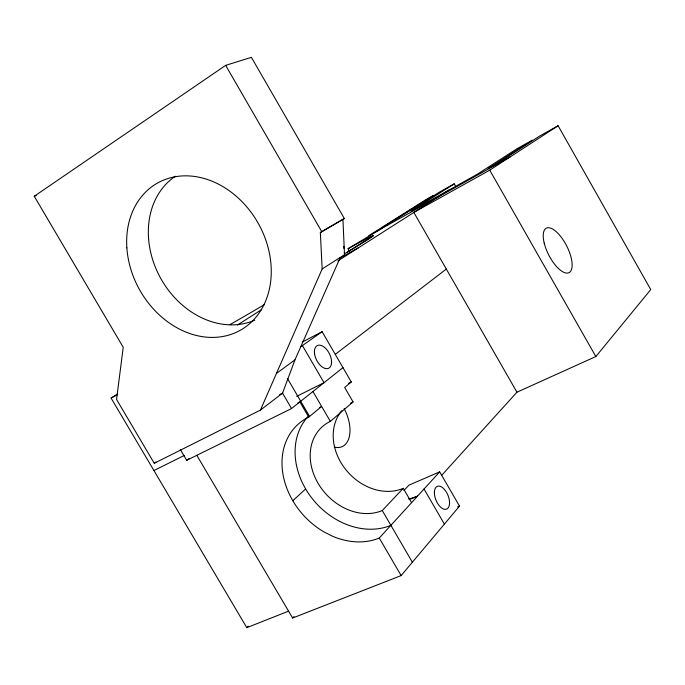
<?xml version="1.0" encoding="UTF-8"?>
<svg xmlns="http://www.w3.org/2000/svg" width="685" height="685" viewBox="0 0 685 685"><rect width="100%" height="100%" fill="white"/><g stroke="black" fill="none" stroke-linecap="round" stroke-linejoin="round"><path stroke-width="1.03" d="M340.317 257.406L294.961 359.856L282.554 393.156L260.403 410.118L154.253 463.265L116.561 399.475L123.231 347.286L34.25 196.27L225.656 65.366L251.395 57.334L344.349 218.532L320.34 232.532L322.164 268.94L260.403 410.118M441.619 475.407L516.952 392.197L595.856 356.542L650.75 289.601L558.112 125.74L539.66 136.058L495.923 164.34L488.14 168.673L532.356 140.142L517.004 148.731L477.197 174.315L411.009 211.237L454.241 183.837L455.816 186.603M196.809 455.302L292.623 618.024L401.153 575.588L459.507 506.104L439.693 471.871L408.971 485.134L403.953 490.46M319.767 407.429A69.553 56.127 48.1 0 1 321.659 406.453L308.747 417.114A70.795 56.709 48.3 0 0 282.597 471.785A70.795 56.709 48.3 0 0 324.279 532.082L332.088 536.03A70.795 56.709 48.3 0 0 379.267 538.05L439.693 471.871M292.623 618.024L294.011 616.534M302.205 342.115L322.113 331.694L351.294 381.982L344.675 387.453L353.075 401.915L330.35 421.378A52.154 42.085 48.1 0 0 318.046 483.233A52.154 42.085 48.1 0 0 382.264 510.539L403.259 488.319L411.591 502.653M117.409 394.123L111.107 398.096L246.797 627.665L248.287 626.133M292.803 500.735L305.647 488.936M180.258 449.394L186.697 460.32L291.536 408.551L342.971 367.631M335.385 354.265L446.32 269.059M186.697 460.32L189.163 458.453M276.44 373.453L294.961 359.856M154.253 463.265L155.957 462.015M300.698 346.79L322.113 331.694M516.952 392.197L413.834 212.41L489.741 170.163L558.112 125.74M237.395 325.075L261.61 309.611M337.833 260.942L448.812 190.147M322.164 268.94L344.512 254.734L342.928 219.346L344.349 218.532M347.295 252.131L373.316 235.623M382.504 228.011L348.066 248.715L349.667 251.489M320.34 232.532L342.928 219.346M454.241 183.837L439.907 191.843L382.932 227.334L433.237 195.585L425.453 199.934L368.804 235.649L510.625 156.6M339.803 258.117L358.46 247.764M111.107 398.096L117.623 394.534M279.703 394.594L282.554 393.156L291.536 408.551M296.673 396.341L324.022 382.709L302.565 345.814M153.928 470.535L184.274 455.456M297.975 402.849L299.884 401.907L308.747 417.114M410.657 499.057L417.55 496.128A66.702 54.749 47.8 0 1 408.551 498.954M457.571 506.9L459.507 506.104M246.797 627.665L288.282 611.268M34.25 196.27L36.236 195.516M312.959 391.512L330.35 421.378M382.264 510.539L412.361 562.239M287.512 378.574L309.569 416.437M379.267 538.05L401.153 575.588M424.041 489.022L444.385 524.102M225.656 65.366L321.787 231.701M489.741 170.163L595.856 356.542M264.513 304.525A66.137 1.815 -30.1 0 1 229.877 324.673M348.066 248.715A59.261 1.49 -30 0 1 373.282 235.726A59.261 1.49 -30 0 1 344.658 253.698M254.769 320.169A82.405 67.027 60.7 0 1 160.538 278.05A82.405 67.027 60.7 0 1 175.377 176.242M343.75 246.352A136.657 111.501 60.8 0 1 343.99 248.45M344.367 252.645A136.657 111.501 60.8 0 1 344.512 254.734M390.878 525.335A69.553 56.127 48.1 0 1 311.29 497.37A69.553 56.127 48.1 0 1 308.199 416.403M403.259 488.319A50.493 41.288 47.9 0 1 345.642 469.439A50.493 41.288 47.9 0 1 341.755 410.7M350.66 403.191A50.493 41.288 47.9 0 1 353.075 401.915M348.562 383.446A66.702 54.749 47.8 0 1 351.294 381.982M344.144 408.611A30.791 17.767 65.1 0 1 349.204 437.167A30.791 17.767 65.1 0 1 334.289 447.134M126.862 247.884A84.452 68.003 60.6 0 0 239.767 330.564A84.452 68.003 60.6 0 0 230.246 191.449A84.452 68.003 60.6 0 0 126.862 247.884M314.569 353.82A12.681 7.167 63.2 0 0 328.594 368.29A12.681 7.167 63.2 0 0 325.846 348.614A12.681 7.167 63.2 0 0 314.569 353.82M434.384 492.746A12.304 6.482 67.8 0 0 445.815 509.323A12.304 6.482 67.8 0 0 445.712 491.059A12.304 6.482 67.8 0 0 434.384 492.746M544.207 243.089A24.977 10.052 62.9 0 0 569.004 272.664A24.977 10.052 62.9 0 0 559.842 235.443A24.977 10.052 62.9 0 0 544.207 243.089"/></g></svg>
